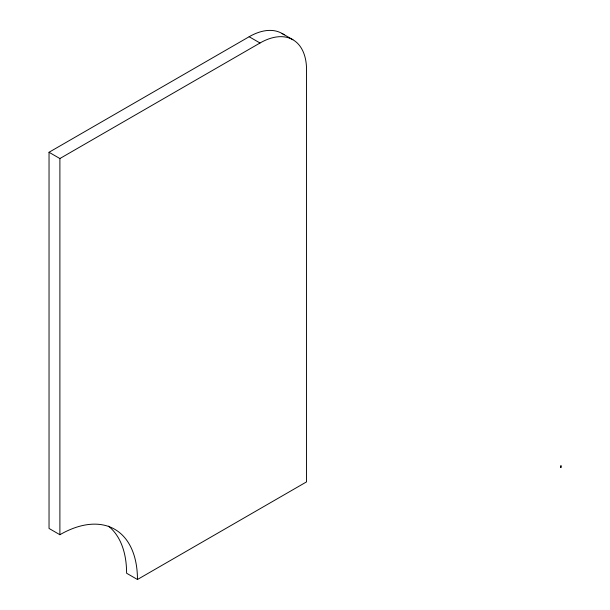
<?xml version="1.0" encoding="UTF-8"?>
<svg xmlns="http://www.w3.org/2000/svg" width="610" height="610" viewBox="0 0 610 610"><rect width="100%" height="100%" fill="white"/><g stroke="black" fill="none" stroke-linecap="round" stroke-linejoin="round"><path stroke-width="0.91" d="M249.154 36.737L260.012 43.005A65.819 38.003 -60 0 1 306.548 69.876L306.548 481.877L137.456 579.5A109.693 63.333 -60 0 0 59.894 534.718L49.036 528.451L49.036 152.271L249.154 36.737A65.819 38.003 -60 0 1 284.146 34.839M49.036 152.271L59.894 158.539L260.012 43.005M282.064 33.474L292.922 39.741M137.456 579.5L126.598 573.232A109.693 63.333 -60 0 0 108.45 526.14M59.894 158.539L59.894 534.718M560.964 465.758L560.864 467.603L560.964 465.758"/></g></svg>
